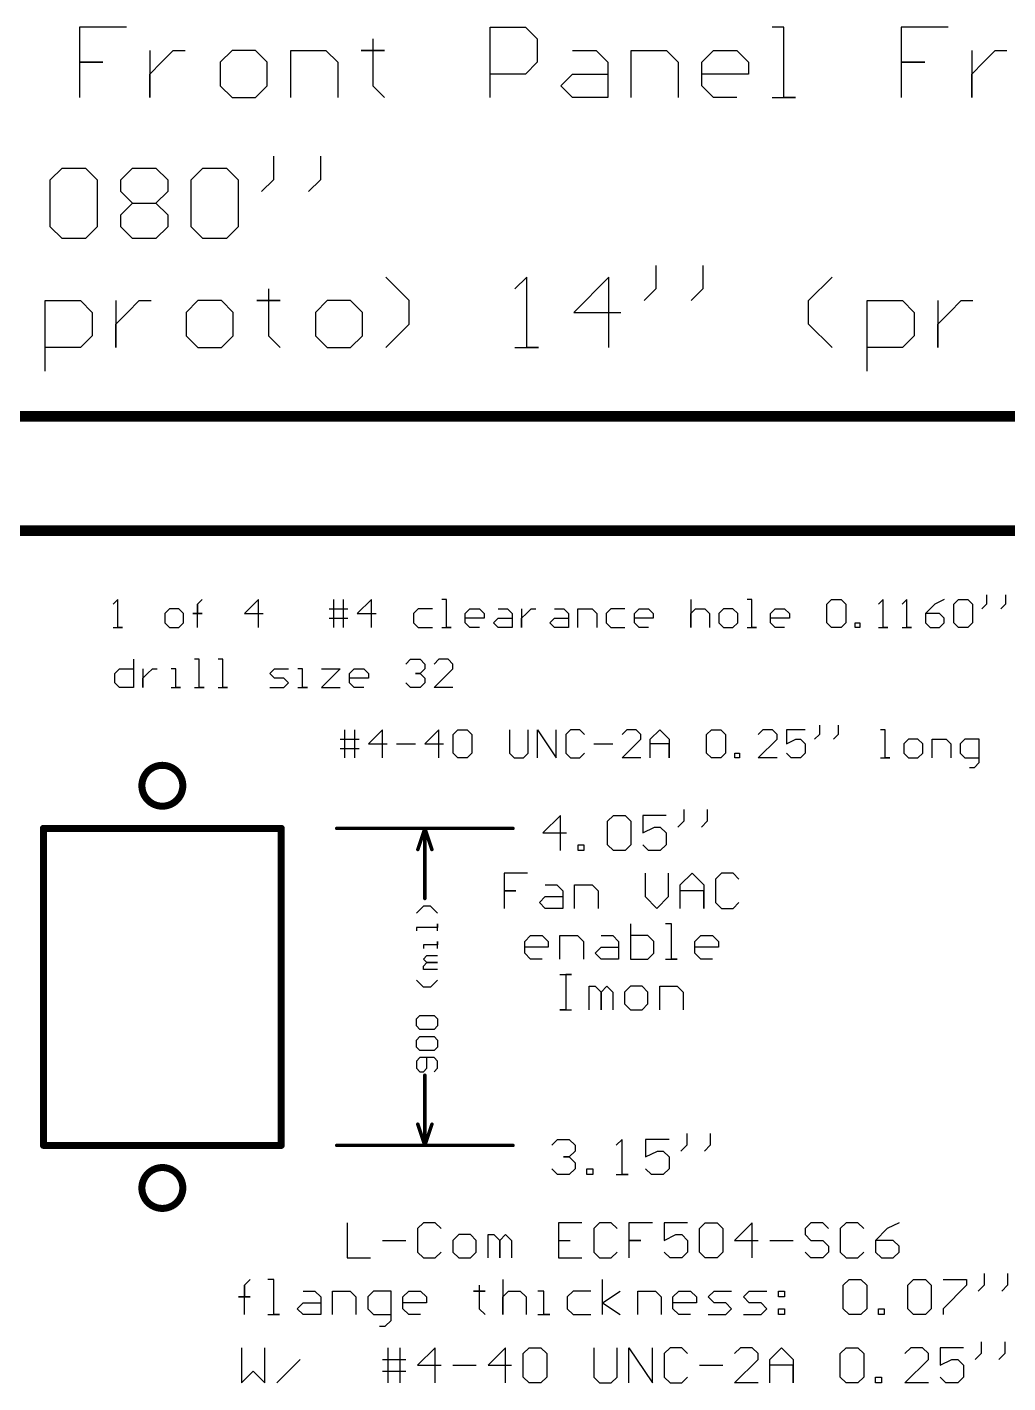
# Model space of a CAD drawing. Extents: x 0 to 21.5, y 0.4 to 8.3.
# Drawn here: x 11.616 to 14.4, y 4.476 to 8.325 of the extents above; entities that cross this region are included whole.
import ezdxf

# ---------------------------------------------------------------- set-up
doc = ezdxf.new("R2010")
doc.units = 0
doc.header["$MEASUREMENT"] = 0
for name, color, linetype in [('MECHANICAL1', 6, 'CONTINUOUS'), ('TOPLAYER', 1, 'CONTINUOUS'), ('TOPOVERLAY', 2, 'CONTINUOUS')]:
    doc.layers.add(name, color=color, linetype=linetype)

msp = doc.modelspace()

# ---------------------------------------------------------------- linework, layer by layer
at = {"layer": 'MECHANICAL1'}
for p, q in [((11.8978, 8.3249), (11.7645, 8.3249)), ((11.7645, 8.3249), (11.7645, 8.225)), ((12.9308, 8.125), (12.9308, 8.3249)), ((12.9308, 8.3249), (13.0308, 8.3249)), ((13.0308, 8.3249), (13.0641, 8.2916)), ((13.7639, 8.3249), (13.7306, 8.3249)), ((13.7639, 8.125), (13.7639, 8.3249)), ((14.2304, 8.3249), (14.0971, 8.3249)), ((14.0971, 8.3249), (14.0971, 8.225)), ((12.5976, 8.2916), (12.5976, 8.2583)), ((13.0641, 8.2916), (13.0641, 8.225)), ((11.9645, 8.2583), (11.9645, 8.125)), ((11.9978, 8.225), (12.0311, 8.2583)), ((12.0311, 8.2583), (12.0644, 8.2583)), ((12.1977, 8.2583), (12.1644, 8.225)), ((12.2644, 8.2583), (12.1977, 8.2583)), ((12.2977, 8.225), (12.2644, 8.2583)), ((12.3644, 8.125), (12.3644, 8.2583)), ((12.3644, 8.2583), (12.4643, 8.2583)), ((12.4643, 8.2583), (12.4976, 8.225)), ((12.5976, 8.2583), (12.5643, 8.2583)), ((12.5643, 8.2583), (12.6309, 8.2583)), ((12.6309, 8.2583), (12.5976, 8.2583)), ((12.5976, 8.2583), (12.5976, 8.1583)), ((13.1641, 8.2583), (13.2307, 8.2583)), ((13.2307, 8.2583), (13.2641, 8.225)), ((13.3307, 8.125), (13.3307, 8.2583)), ((13.3307, 8.2583), (13.4307, 8.2583)), ((13.4307, 8.2583), (13.464, 8.225)), ((13.5306, 8.225), (13.564, 8.2583)), ((13.564, 8.2583), (13.6306, 8.2583)), ((13.6306, 8.2583), (13.6639, 8.225)), ((14.2971, 8.2583), (14.2971, 8.125)), ((14.3304, 8.225), (14.3637, 8.2583)), ((14.3637, 8.2583), (14.397, 8.2583)), ((11.7645, 8.225), (11.8312, 8.225)), ((11.8312, 8.225), (11.7645, 8.225)), ((11.7645, 8.225), (11.7645, 8.125)), ((11.9645, 8.1916), (11.9978, 8.225)), ((12.1644, 8.225), (12.1644, 8.1583)), ((12.2977, 8.1583), (12.2977, 8.225)), ((12.4976, 8.225), (12.4976, 8.125)), ((13.0641, 8.225), (13.0308, 8.1916)), ((13.2641, 8.225), (13.2641, 8.125)), ((13.464, 8.225), (13.464, 8.125)), ((13.5306, 8.1583), (13.5306, 8.225)), ((13.6639, 8.225), (13.6639, 8.1916)), ((14.0971, 8.225), (14.1638, 8.225)), ((14.1638, 8.225), (14.0971, 8.225)), ((14.0971, 8.225), (14.0971, 8.125)), ((14.2971, 8.1916), (14.3304, 8.225)), ((11.9645, 8.125), (11.9645, 8.1916)), ((13.0308, 8.1916), (12.9308, 8.1916)), ((13.1308, 8.1583), (13.1641, 8.1916)), ((13.1641, 8.1916), (13.2641, 8.1916)), ((13.6639, 8.1916), (13.5306, 8.1916)), ((14.2971, 8.125), (14.2971, 8.1916)), ((12.1644, 8.1583), (12.1977, 8.125)), ((12.1977, 8.125), (12.2644, 8.125)), ((12.2644, 8.125), (12.2977, 8.1583)), ((12.5976, 8.1583), (12.6309, 8.125)), ((13.1641, 8.125), (13.1308, 8.1583)), ((13.2641, 8.125), (13.1641, 8.125)), ((13.564, 8.125), (13.5306, 8.1583)), ((13.6306, 8.125), (13.564, 8.125)), ((13.7306, 8.125), (13.7972, 8.125)), ((13.7972, 8.125), (13.7639, 8.125)), ((12.3152, 7.9583), (12.3152, 7.8916)), ((12.4484, 7.9583), (12.4484, 7.8916)), ((11.682, 7.8916), (11.7154, 7.9249)), ((11.682, 7.7583), (11.682, 7.8916)), ((11.7154, 7.9249), (11.782, 7.9249)), ((11.782, 7.9249), (11.8153, 7.8916)), ((11.8153, 7.8916), (11.8153, 7.7583)), ((11.882, 7.8916), (11.9153, 7.9249)), ((11.882, 7.8583), (11.882, 7.8916)), ((11.9153, 7.9249), (11.9819, 7.9249)), ((11.9819, 7.9249), (12.0153, 7.8916)), ((12.0153, 7.8916), (12.0153, 7.8583)), ((12.0819, 7.8916), (12.1152, 7.9249)), ((12.0819, 7.7583), (12.0819, 7.8916)), ((12.1152, 7.9249), (12.1819, 7.9249)), ((12.1819, 7.9249), (12.2152, 7.8916)), ((12.2152, 7.8916), (12.2152, 7.7583)), ((12.3152, 7.8916), (12.2818, 7.8583)), ((12.4484, 7.8916), (12.4151, 7.8583)), ((11.9153, 7.825), (11.882, 7.8583)), ((12.0153, 7.8583), (11.9819, 7.825)), ((11.882, 7.7916), (11.9153, 7.825)), ((11.9153, 7.825), (11.9819, 7.825)), ((11.9819, 7.825), (12.0153, 7.7916)), ((11.882, 7.7583), (11.882, 7.7916)), ((12.0153, 7.7916), (12.0153, 7.7583)), ((11.7154, 7.725), (11.682, 7.7583)), ((11.8153, 7.7583), (11.782, 7.725)), ((11.9153, 7.725), (11.882, 7.7583)), ((12.0153, 7.7583), (11.9819, 7.725)), ((12.1152, 7.725), (12.0819, 7.7583)), ((12.2152, 7.7583), (12.1819, 7.725)), ((11.782, 7.725), (11.7154, 7.725)), ((11.9819, 7.725), (11.9153, 7.725)), ((12.1819, 7.725), (12.1152, 7.725)), ((13.4006, 7.6483), (13.4006, 7.5816)), ((13.5339, 7.6483), (13.5339, 7.5816)), ((12.7009, 7.5483), (12.6342, 7.6149)), ((13.0341, 7.6149), (13.0008, 7.5816)), ((13.0341, 7.415), (13.0341, 7.6149)), ((13.2674, 7.6149), (13.1674, 7.515)), ((13.2674, 7.415), (13.2674, 7.6149)), ((13.8338, 7.5483), (13.9005, 7.6149)), ((11.6679, 7.3484), (11.6679, 7.5483)), ((11.6679, 7.5483), (11.7678, 7.5483)), ((11.7678, 7.5483), (11.8012, 7.515)), ((11.8678, 7.5483), (11.8678, 7.415)), ((11.9011, 7.515), (11.9344, 7.5483)), ((11.9344, 7.5483), (11.9678, 7.5483)), ((12.1011, 7.5483), (12.0677, 7.515)), ((12.1677, 7.5483), (12.1011, 7.5483)), ((12.201, 7.515), (12.1677, 7.5483)), ((12.301, 7.5483), (12.2677, 7.5483)), ((12.2677, 7.5483), (12.3343, 7.5483)), ((12.301, 7.5816), (12.301, 7.5483)), ((12.3343, 7.5483), (12.301, 7.5483)), ((12.301, 7.5483), (12.301, 7.4483)), ((12.4676, 7.5483), (12.4343, 7.515)), ((12.5343, 7.5483), (12.4676, 7.5483)), ((12.5676, 7.515), (12.5343, 7.5483)), ((12.7009, 7.4816), (12.7009, 7.5483)), ((13.4006, 7.5816), (13.3673, 7.5483)), ((13.5339, 7.5816), (13.5006, 7.5483)), ((13.8338, 7.4816), (13.8338, 7.5483)), ((14.0004, 7.3484), (14.0004, 7.5483)), ((14.0004, 7.5483), (14.1004, 7.5483)), ((14.1004, 7.5483), (14.1337, 7.515)), ((14.2004, 7.5483), (14.2004, 7.415)), ((14.2337, 7.515), (14.267, 7.5483)), ((14.267, 7.5483), (14.3004, 7.5483)), ((11.8012, 7.515), (11.8012, 7.4483)), ((11.8678, 7.4816), (11.9011, 7.515)), ((12.0677, 7.515), (12.0677, 7.4483)), ((12.201, 7.4483), (12.201, 7.515)), ((12.4343, 7.515), (12.4343, 7.4483)), ((12.5676, 7.4483), (12.5676, 7.515)), ((13.1674, 7.515), (13.3007, 7.515)), ((14.1337, 7.515), (14.1337, 7.4483)), ((14.2004, 7.4816), (14.2337, 7.515)), ((11.8678, 7.415), (11.8678, 7.4816)), ((12.6342, 7.415), (12.7009, 7.4816)), ((13.9005, 7.415), (13.8338, 7.4816)), ((14.2004, 7.415), (14.2004, 7.4816)), ((11.8012, 7.4483), (11.7678, 7.415)), ((12.0677, 7.4483), (12.1011, 7.415)), ((12.1677, 7.415), (12.201, 7.4483)), ((12.301, 7.4483), (12.3343, 7.415)), ((12.4343, 7.4483), (12.4676, 7.415)), ((12.5343, 7.415), (12.5676, 7.4483)), ((14.1337, 7.4483), (14.1004, 7.415)), ((11.7678, 7.415), (11.6679, 7.415)), ((12.1011, 7.415), (12.1677, 7.415)), ((12.4676, 7.415), (12.5343, 7.415)), ((13.0008, 7.415), (13.0674, 7.415)), ((13.0674, 7.415), (13.0341, 7.415)), ((14.1004, 7.415), (14.0004, 7.415)), ((13.13, 6.087), (13.08, 6.037)), ((13.13, 5.987), (13.13, 6.087)), ((13.2633, 6.0703), (13.2799, 6.087)), ((13.2799, 6.087), (13.3133, 6.087)), ((13.3133, 6.087), (13.3299, 6.0703)), ((13.4299, 6.087), (13.3632, 6.087)), ((13.3632, 6.087), (13.3632, 6.037)), ((13.4799, 6.1036), (13.4799, 6.0703)), ((13.5465, 6.1036), (13.5465, 6.0703)), ((13.2633, 6.0037), (13.2633, 6.0703)), ((13.3299, 6.0703), (13.3299, 6.0037)), ((13.3632, 6.037), (13.3966, 6.0536)), ((13.3966, 6.0536), (13.4132, 6.0536)), ((13.4132, 6.0536), (13.4299, 6.037)), ((13.4799, 6.0703), (13.4632, 6.0536)), ((13.5465, 6.0703), (13.5299, 6.0536)), ((13.08, 6.037), (13.1466, 6.037)), ((13.4299, 6.037), (13.4299, 6.0037)), ((13.18, 5.987), (13.18, 6.0037)), ((13.18, 6.0037), (13.1966, 6.0037)), ((13.1966, 5.987), (13.18, 5.987)), ((13.1966, 6.0037), (13.1966, 5.987)), ((13.2799, 5.987), (13.2633, 6.0037)), ((13.3133, 5.987), (13.2799, 5.987)), ((13.3299, 6.0037), (13.3133, 5.987)), ((13.3799, 5.987), (13.3632, 6.0037)), ((13.4132, 5.987), (13.3799, 5.987)), ((13.4299, 6.0037), (13.4132, 5.987)), ((12.741, 5.8289), (12.721, 5.8089)), ((12.761, 5.8289), (12.741, 5.8289)), ((12.781, 5.8089), (12.761, 5.8289)), ((12.781, 5.7589), (12.781, 5.7789)), ((12.781, 5.7789), (12.781, 5.7689)), ((12.781, 5.7689), (12.721, 5.7689)), ((12.721, 5.7689), (12.721, 5.7589)), ((12.781, 5.719), (12.741, 5.719)), ((12.741, 5.719), (12.741, 5.709)), ((12.781, 5.709), (12.781, 5.729)), ((12.781, 5.729), (12.781, 5.719)), ((12.741, 5.679), (12.751, 5.689)), ((12.751, 5.669), (12.741, 5.679)), ((12.741, 5.659), (12.751, 5.669)), ((12.741, 5.649), (12.741, 5.659)), ((12.751, 5.689), (12.781, 5.689)), ((12.751, 5.669), (12.781, 5.669)), ((12.781, 5.669), (12.751, 5.669)), ((12.781, 5.649), (12.741, 5.649)), ((12.741, 5.599), (12.721, 5.619)), ((12.761, 5.599), (12.741, 5.599)), ((12.781, 5.619), (12.761, 5.599)), ((12.721, 5.509), (12.731, 5.519)), ((12.721, 5.489), (12.721, 5.509)), ((12.731, 5.519), (12.771, 5.519)), ((12.771, 5.519), (12.781, 5.509)), ((12.781, 5.509), (12.781, 5.489)), ((12.731, 5.479), (12.721, 5.489)), ((12.771, 5.479), (12.731, 5.479)), ((12.781, 5.489), (12.771, 5.479)), ((12.721, 5.449), (12.731, 5.459)), ((12.721, 5.4291), (12.721, 5.449)), ((12.731, 5.4191), (12.721, 5.4291)), ((12.731, 5.459), (12.771, 5.459)), ((12.771, 5.459), (12.781, 5.449)), ((12.781, 5.4291), (12.771, 5.4191)), ((12.781, 5.449), (12.781, 5.4291)), ((12.731, 5.3991), (12.721, 5.3891)), ((12.721, 5.3891), (12.721, 5.3691)), ((12.771, 5.4191), (12.731, 5.4191)), ((12.771, 5.3991), (12.731, 5.3991)), ((12.751, 5.3691), (12.751, 5.3991)), ((12.781, 5.3891), (12.771, 5.3991)), ((12.781, 5.3691), (12.781, 5.3891)), ((12.721, 5.3691), (12.731, 5.3591)), ((12.731, 5.3591), (12.741, 5.3591)), ((12.741, 5.3591), (12.751, 5.3691)), ((12.771, 5.3591), (12.781, 5.3691)), ((13.105, 5.1503), (13.1217, 5.167)), ((13.1217, 5.167), (13.155, 5.167)), ((13.155, 5.167), (13.1716, 5.1503)), ((13.3049, 5.167), (13.2883, 5.1503)), ((13.3049, 5.067), (13.3049, 5.167)), ((13.4382, 5.167), (13.3716, 5.167)), ((13.3716, 5.167), (13.3716, 5.117)), ((13.4882, 5.1836), (13.4882, 5.1503)), ((13.5549, 5.1836), (13.5549, 5.1503)), ((13.1716, 5.1336), (13.155, 5.117)), ((13.1716, 5.1503), (13.1716, 5.1336)), ((13.3716, 5.117), (13.4049, 5.1336)), ((13.4049, 5.1336), (13.4216, 5.1336)), ((13.4216, 5.1336), (13.4382, 5.117)), ((13.4882, 5.1503), (13.4715, 5.1336)), ((13.5549, 5.1503), (13.5382, 5.1336)), ((13.1217, 5.067), (13.105, 5.0837)), ((13.155, 5.117), (13.1383, 5.117)), ((13.1383, 5.117), (13.155, 5.117)), ((13.155, 5.117), (13.1716, 5.1003)), ((13.1716, 5.0837), (13.155, 5.067)), ((13.1716, 5.1003), (13.1716, 5.0837)), ((13.205, 5.067), (13.205, 5.0837)), ((13.205, 5.0837), (13.2216, 5.0837)), ((13.2216, 5.0837), (13.2216, 5.067)), ((13.3882, 5.067), (13.3716, 5.0837)), ((13.4382, 5.0837), (13.4216, 5.067)), ((13.4382, 5.117), (13.4382, 5.0837)), ((13.155, 5.067), (13.1217, 5.067)), ((13.2216, 5.067), (13.205, 5.067)), ((13.2883, 5.067), (13.3216, 5.067)), ((13.3216, 5.067), (13.3049, 5.067)), ((13.4216, 5.067), (13.3882, 5.067))]:
    msp.add_line(p, q, dxfattribs=at)
for points, const_width in [([(2, 7.22), (18.73, 7.22)], 0.03), ([(2.12, 6.895), (18.61, 6.895)], 0.03), ([(11.6625, 5.15), (11.6625, 6.05)], 0.02), ([(11.6625, 6.05), (12.3375, 6.05)], 0.02), ([(12.3375, 5.15), (12.3375, 6.05)], 0.02), ([(12.495, 6.05), (12.995, 6.05)], 0.01), ([(12.725, 5.99), (12.745, 6.05)], 0.01), ([(12.735, 6.05), (12.755, 6.05)], 0.01), ([(12.745, 5.8509), (12.745, 6.05)], 0.01), ([(12.745, 6.05), (12.765, 5.99)], 0.01), ([(12.745, 5.15), (12.745, 5.3491)], 0.01), ([(12.725, 5.21), (12.745, 5.15)], 0.01), ([(12.745, 5.15), (12.765, 5.21)], 0.01), ([(11.6625, 5.15), (12.3375, 5.15)], 0.02), ([(12.495, 5.15), (12.995, 5.15)], 0.01), ([(12.735, 5.15), (12.755, 5.15)], 0.01)]:
    msp.add_lwpolyline(points, dxfattribs=dict(at, const_width=const_width))
for points, const_width in [([(12.058, 6.171, 1), (11.942, 6.171, 1)], 0.02), ([(11.937, 6.171, 1), (11.947, 6.171, 1)], 0.01), ([(12.053, 6.171, 1), (12.063, 6.171, 1)], 0.01), ([(11.6575, 6.05, 1), (11.6675, 6.05, 1)], 0.01), ([(11.6575, 6.05, 1), (11.6675, 6.05, 1)], 0.01), ([(12.3325, 6.05, 1), (12.3425, 6.05, 1)], 0.01), ([(12.3325, 6.05, 1), (12.3425, 6.05, 1)], 0.01), ([(12.4925, 6.05, 1), (12.4975, 6.05, 1)], 0.005), ([(12.7325, 6.05, 1), (12.7375, 6.05, 1)], 0.005), ([(12.7425, 6.05, 1), (12.7475, 6.05, 1)], 0.005), ([(12.7425, 6.05, 1), (12.7475, 6.05, 1)], 0.005), ([(12.7425, 6.05, 1), (12.7475, 6.05, 1)], 0.005), ([(12.7525, 6.05, 1), (12.7575, 6.05, 1)], 0.005), ([(12.9925, 6.05, 1), (12.9975, 6.05, 1)], 0.005), ([(12.7225, 5.99, 1), (12.7275, 5.99, 1)], 0.005), ([(12.7625, 5.99, 1), (12.7675, 5.99, 1)], 0.005), ([(12.7425, 5.8509, 1), (12.7475, 5.8509, 1)], 0.005), ([(12.7425, 5.3491, 1), (12.7475, 5.3491, 1)], 0.005), ([(12.7225, 5.21, 1), (12.7275, 5.21, 1)], 0.005), ([(12.7625, 5.21, 1), (12.7675, 5.21, 1)], 0.005), ([(11.6575, 5.15, 1), (11.6675, 5.15, 1)], 0.01), ([(11.6575, 5.15, 1), (11.6675, 5.15, 1)], 0.01), ([(12.3325, 5.15, 1), (12.3425, 5.15, 1)], 0.01), ([(12.3325, 5.15, 1), (12.3425, 5.15, 1)], 0.01), ([(12.4925, 5.15, 1), (12.4975, 5.15, 1)], 0.005), ([(12.7325, 5.15, 1), (12.7375, 5.15, 1)], 0.005), ([(12.7425, 5.15, 1), (12.7475, 5.15, 1)], 0.005), ([(12.7425, 5.15, 1), (12.7475, 5.15, 1)], 0.005), ([(12.7425, 5.15, 1), (12.7475, 5.15, 1)], 0.005), ([(12.7525, 5.15, 1), (12.7575, 5.15, 1)], 0.005), ([(12.9925, 5.15, 1), (12.9975, 5.15, 1)], 0.005), ([(12.058, 5.029, 1), (11.942, 5.029, 1)], 0.02), ([(11.937, 5.029, 1), (11.947, 5.029, 1)], 0.01), ([(12.053, 5.029, 1), (12.063, 5.029, 1)], 0.01)]:
    msp.add_lwpolyline(points, format="xyb", close=True, dxfattribs=dict(at, const_width=const_width))
at = {"layer": 'TOPLAYER'}
for p, q in [((11.8733, 6.7), (11.86, 6.6866)), ((11.8733, 6.62), (11.8733, 6.7)), ((12.0999, 6.6866), (12.1133, 6.7)), ((12.2732, 6.7), (12.2332, 6.66)), ((12.2732, 6.62), (12.2732, 6.7)), ((12.4865, 6.62), (12.4865, 6.7)), ((12.5131, 6.7), (12.5131, 6.62)), ((12.5931, 6.7), (12.5531, 6.66)), ((12.5931, 6.62), (12.5931, 6.7)), ((12.8064, 6.7), (12.793, 6.7)), ((12.8064, 6.62), (12.8064, 6.7)), ((13.4995, 6.7), (13.4995, 6.62)), ((13.6727, 6.7), (13.6594, 6.7)), ((13.6727, 6.62), (13.6727, 6.7)), ((13.886, 6.6866), (13.8993, 6.7)), ((13.8993, 6.7), (13.926, 6.7)), ((13.926, 6.7), (13.9393, 6.6866)), ((14.046, 6.7), (14.0326, 6.6866)), ((14.046, 6.62), (14.046, 6.7)), ((14.1126, 6.7), (14.0993, 6.6866)), ((14.1126, 6.62), (14.1126, 6.7)), ((14.2192, 6.7), (14.1926, 6.6866)), ((14.2459, 6.6866), (14.2592, 6.7)), ((14.2592, 6.7), (14.2859, 6.7)), ((14.2859, 6.7), (14.2992, 6.6866)), ((14.3392, 6.7133), (14.3392, 6.6866)), ((14.3925, 6.7133), (14.3925, 6.6866)), ((12.0199, 6.6733), (12.0066, 6.66)), ((12.0066, 6.66), (12.0066, 6.6333)), ((12.0466, 6.6733), (12.0199, 6.6733)), ((12.0599, 6.66), (12.0466, 6.6733)), ((12.0599, 6.6333), (12.0599, 6.66)), ((12.0999, 6.66), (12.0866, 6.66)), ((12.0866, 6.66), (12.1133, 6.66)), ((12.0999, 6.62), (12.0999, 6.6866)), ((12.0999, 6.6866), (12.0999, 6.66)), ((12.0999, 6.66), (12.0999, 6.6866)), ((12.1133, 6.66), (12.0999, 6.66)), ((12.2332, 6.66), (12.2865, 6.66)), ((12.4731, 6.6733), (12.5131, 6.6733)), ((12.5131, 6.6733), (12.5265, 6.6733)), ((12.5531, 6.66), (12.6064, 6.66)), ((12.7264, 6.6733), (12.7131, 6.66)), ((12.7131, 6.66), (12.7131, 6.6333)), ((12.7664, 6.6733), (12.7264, 6.6733)), ((12.8597, 6.66), (12.873, 6.6733)), ((12.8597, 6.6333), (12.8597, 6.66)), ((12.873, 6.6733), (12.8997, 6.6733)), ((12.8997, 6.6733), (12.913, 6.66)), ((12.913, 6.66), (12.913, 6.6467)), ((12.953, 6.6733), (12.9796, 6.6733)), ((12.9796, 6.6733), (12.993, 6.66)), ((12.993, 6.66), (12.993, 6.62)), ((13.0196, 6.6733), (13.0196, 6.62)), ((13.0196, 6.6467), (13.033, 6.66)), ((13.033, 6.66), (13.0463, 6.6733)), ((13.0463, 6.6733), (13.0596, 6.6733)), ((13.1129, 6.6733), (13.1396, 6.6733)), ((13.1396, 6.6733), (13.1529, 6.66)), ((13.1529, 6.66), (13.1529, 6.62)), ((13.1796, 6.62), (13.1796, 6.6733)), ((13.1796, 6.6733), (13.2196, 6.6733)), ((13.2196, 6.6733), (13.2329, 6.66)), ((13.2329, 6.66), (13.2329, 6.62)), ((13.2729, 6.6733), (13.2595, 6.66)), ((13.2595, 6.66), (13.2595, 6.6333)), ((13.3129, 6.6733), (13.2729, 6.6733)), ((13.3395, 6.66), (13.3528, 6.6733)), ((13.3395, 6.6333), (13.3395, 6.66)), ((13.3528, 6.6733), (13.3795, 6.6733)), ((13.3795, 6.6733), (13.3928, 6.66)), ((13.3928, 6.66), (13.3928, 6.6467)), ((13.4995, 6.66), (13.5128, 6.6733)), ((13.4995, 6.62), (13.4995, 6.66)), ((13.5128, 6.6733), (13.5395, 6.6733)), ((13.5395, 6.6733), (13.5528, 6.66)), ((13.5528, 6.66), (13.5528, 6.62)), ((13.5928, 6.6733), (13.5794, 6.66)), ((13.5794, 6.66), (13.5794, 6.6333)), ((13.6194, 6.6733), (13.5928, 6.6733)), ((13.6328, 6.66), (13.6194, 6.6733)), ((13.6328, 6.6333), (13.6328, 6.66)), ((13.7261, 6.66), (13.7394, 6.6733)), ((13.7261, 6.6333), (13.7261, 6.66)), ((13.7394, 6.6733), (13.766, 6.6733)), ((13.766, 6.6733), (13.7794, 6.66)), ((13.7794, 6.66), (13.7794, 6.6467)), ((13.886, 6.6333), (13.886, 6.6866)), ((13.9393, 6.6866), (13.9393, 6.6333)), ((14.1926, 6.6866), (14.1659, 6.66)), ((14.1659, 6.66), (14.1659, 6.6333)), ((14.2059, 6.66), (14.1659, 6.66)), ((14.2192, 6.6467), (14.2059, 6.66)), ((14.2459, 6.6333), (14.2459, 6.6866)), ((14.2992, 6.6866), (14.2992, 6.6333)), ((14.3392, 6.6866), (14.3259, 6.6733)), ((14.3925, 6.6866), (14.3792, 6.6733)), ((12.0066, 6.6333), (12.0199, 6.62)), ((12.0466, 6.62), (12.0599, 6.6333)), ((12.4731, 6.6467), (12.5265, 6.6467)), ((12.7131, 6.6333), (12.7264, 6.62)), ((12.913, 6.6467), (12.8597, 6.6467)), ((12.873, 6.62), (12.8597, 6.6333)), ((12.9397, 6.6333), (12.953, 6.6467)), ((12.953, 6.62), (12.9397, 6.6333)), ((12.953, 6.6467), (12.993, 6.6467)), ((13.0196, 6.62), (13.0196, 6.6467)), ((13.0996, 6.6333), (13.1129, 6.6467)), ((13.1129, 6.62), (13.0996, 6.6333)), ((13.1129, 6.6467), (13.1529, 6.6467)), ((13.2595, 6.6333), (13.2729, 6.62)), ((13.3928, 6.6467), (13.3395, 6.6467)), ((13.3528, 6.62), (13.3395, 6.6333)), ((13.5794, 6.6333), (13.5928, 6.62)), ((13.6194, 6.62), (13.6328, 6.6333)), ((13.7794, 6.6467), (13.7261, 6.6467)), ((13.7394, 6.62), (13.7261, 6.6333)), ((13.8993, 6.62), (13.886, 6.6333)), ((13.9393, 6.6333), (13.926, 6.62)), ((13.966, 6.62), (13.966, 6.6333)), ((13.966, 6.6333), (13.9793, 6.6333)), ((13.9793, 6.6333), (13.9793, 6.62)), ((14.1659, 6.6333), (14.1792, 6.62)), ((14.2059, 6.62), (14.2192, 6.6333)), ((14.2192, 6.6333), (14.2192, 6.6467)), ((14.2592, 6.62), (14.2459, 6.6333)), ((14.2992, 6.6333), (14.2859, 6.62)), ((11.86, 6.62), (11.8867, 6.62)), ((11.8867, 6.62), (11.8733, 6.62)), ((12.0199, 6.62), (12.0466, 6.62)), ((12.7264, 6.62), (12.7664, 6.62)), ((12.793, 6.62), (12.8197, 6.62)), ((12.8197, 6.62), (12.8064, 6.62)), ((12.8997, 6.62), (12.873, 6.62)), ((12.993, 6.62), (12.953, 6.62)), ((13.1529, 6.62), (13.1129, 6.62)), ((13.2729, 6.62), (13.3129, 6.62)), ((13.3795, 6.62), (13.3528, 6.62)), ((13.5928, 6.62), (13.6194, 6.62)), ((13.6594, 6.62), (13.6861, 6.62)), ((13.6861, 6.62), (13.6727, 6.62)), ((13.766, 6.62), (13.7394, 6.62)), ((13.926, 6.62), (13.8993, 6.62)), ((13.9793, 6.62), (13.966, 6.62)), ((14.0326, 6.62), (14.0593, 6.62)), ((14.0593, 6.62), (14.046, 6.62)), ((14.0993, 6.62), (14.1259, 6.62)), ((14.1259, 6.62), (14.1126, 6.62)), ((14.1792, 6.62), (14.2059, 6.62)), ((14.2859, 6.62), (14.2592, 6.62)), ((11.9183, 6.53), (11.9183, 6.45)), ((12.1049, 6.53), (12.0916, 6.53)), ((12.1049, 6.45), (12.1049, 6.53)), ((12.1716, 6.53), (12.1582, 6.53)), ((12.1716, 6.45), (12.1716, 6.53)), ((12.6914, 6.5166), (12.7047, 6.53)), ((12.7047, 6.53), (12.7314, 6.53)), ((12.7314, 6.53), (12.7447, 6.5166)), ((12.7447, 6.5166), (12.7447, 6.5033)), ((12.7847, 6.53), (12.7714, 6.5166)), ((12.8114, 6.53), (12.7847, 6.53)), ((12.8247, 6.5166), (12.8114, 6.53)), ((12.8247, 6.5033), (12.8247, 6.5166)), ((11.865, 6.49), (11.8783, 6.5033)), ((11.865, 6.4633), (11.865, 6.49)), ((11.8783, 6.5033), (11.9183, 6.5033)), ((11.945, 6.5033), (11.945, 6.45)), ((11.945, 6.4767), (11.9583, 6.49)), ((11.945, 6.45), (11.945, 6.4767)), ((11.9583, 6.49), (11.9716, 6.5033)), ((11.9716, 6.5033), (11.985, 6.5033)), ((12.0383, 6.5033), (12.0249, 6.5033)), ((12.0383, 6.45), (12.0383, 6.5033)), ((12.3049, 6.49), (12.3182, 6.5033)), ((12.3182, 6.4767), (12.3049, 6.49)), ((12.3182, 6.5033), (12.3582, 6.5033)), ((12.3448, 6.4767), (12.3182, 6.4767)), ((12.3582, 6.4633), (12.3448, 6.4767)), ((12.3982, 6.5033), (12.3848, 6.5033)), ((12.3982, 6.45), (12.3982, 6.5033)), ((12.4515, 6.5033), (12.5048, 6.5033)), ((12.5048, 6.5033), (12.4515, 6.45)), ((12.5315, 6.49), (12.5448, 6.5033)), ((12.5315, 6.4633), (12.5315, 6.49)), ((12.5848, 6.4767), (12.5315, 6.4767)), ((12.5448, 6.5033), (12.5714, 6.5033)), ((12.5714, 6.5033), (12.5848, 6.49)), ((12.5848, 6.49), (12.5848, 6.4767)), ((12.7314, 6.49), (12.7181, 6.49)), ((12.7181, 6.49), (12.7314, 6.49)), ((12.7447, 6.5033), (12.7314, 6.49)), ((12.7314, 6.49), (12.7447, 6.4767)), ((12.7447, 6.4767), (12.7447, 6.4633)), ((12.7714, 6.45), (12.8247, 6.5033)), ((11.8783, 6.45), (11.865, 6.4633)), ((11.9183, 6.45), (11.8783, 6.45)), ((12.0249, 6.45), (12.0516, 6.45)), ((12.0516, 6.45), (12.0383, 6.45)), ((12.0916, 6.45), (12.1183, 6.45)), ((12.1183, 6.45), (12.1049, 6.45)), ((12.1582, 6.45), (12.1849, 6.45)), ((12.1849, 6.45), (12.1716, 6.45)), ((12.3049, 6.45), (12.3448, 6.45)), ((12.3448, 6.45), (12.3582, 6.4633)), ((12.3848, 6.45), (12.4115, 6.45)), ((12.4115, 6.45), (12.3982, 6.45)), ((12.4515, 6.45), (12.5048, 6.45)), ((12.5448, 6.45), (12.5315, 6.4633)), ((12.5714, 6.45), (12.5448, 6.45)), ((12.7047, 6.45), (12.6914, 6.4633)), ((12.7314, 6.45), (12.7047, 6.45)), ((12.7447, 6.4633), (12.7314, 6.45)), ((12.8247, 6.45), (12.7714, 6.45)), ((12.5183, 6.25), (12.5183, 6.33)), ((12.545, 6.33), (12.545, 6.25)), ((12.625, 6.33), (12.585, 6.29)), ((12.625, 6.25), (12.625, 6.33)), ((12.7849, 6.33), (12.7449, 6.29)), ((12.7849, 6.25), (12.7849, 6.33)), ((12.8249, 6.3166), (12.8382, 6.33)), ((12.8249, 6.2633), (12.8249, 6.3166)), ((12.8382, 6.33), (12.8649, 6.33)), ((12.8649, 6.33), (12.8782, 6.3166)), ((12.8782, 6.3166), (12.8782, 6.2633)), ((12.9848, 6.33), (12.9848, 6.2633)), ((13.0382, 6.2633), (13.0382, 6.33)), ((13.0648, 6.25), (13.0648, 6.33)), ((13.0648, 6.33), (13.1181, 6.25)), ((13.1181, 6.25), (13.1181, 6.33)), ((13.1581, 6.33), (13.1448, 6.3166)), ((13.1448, 6.3166), (13.1448, 6.2633)), ((13.1848, 6.33), (13.1581, 6.33)), ((13.1981, 6.3166), (13.1848, 6.33)), ((13.3181, 6.33), (13.3047, 6.3166)), ((13.3447, 6.33), (13.3181, 6.33)), ((13.3581, 6.3166), (13.3447, 6.33)), ((13.3581, 6.3033), (13.3581, 6.3166)), ((13.3847, 6.3033), (13.4114, 6.33)), ((13.4114, 6.33), (13.438, 6.3033)), ((13.5447, 6.3166), (13.558, 6.33)), ((13.5447, 6.2633), (13.5447, 6.3166)), ((13.558, 6.33), (13.5847, 6.33)), ((13.5847, 6.33), (13.598, 6.3166)), ((13.598, 6.3166), (13.598, 6.2633)), ((13.7046, 6.33), (13.6913, 6.3166)), ((13.7313, 6.33), (13.7046, 6.33)), ((13.7446, 6.3166), (13.7313, 6.33)), ((13.7446, 6.3033), (13.7446, 6.3166)), ((13.8246, 6.33), (13.7713, 6.33)), ((13.7713, 6.33), (13.7713, 6.29)), ((13.8646, 6.3166), (13.8512, 6.3033)), ((13.8646, 6.3433), (13.8646, 6.3166)), ((13.9179, 6.3166), (13.9045, 6.3033)), ((13.9179, 6.3433), (13.9179, 6.3166)), ((14.0512, 6.33), (14.0378, 6.33)), ((14.0512, 6.25), (14.0512, 6.33)), ((12.505, 6.3033), (12.545, 6.3033)), ((12.505, 6.2767), (12.5583, 6.2767)), ((12.545, 6.3033), (12.5583, 6.3033)), ((12.585, 6.29), (12.6383, 6.29)), ((12.6649, 6.29), (12.7183, 6.29)), ((12.7449, 6.29), (12.7982, 6.29)), ((13.2248, 6.29), (13.2781, 6.29)), ((13.3047, 6.25), (13.3581, 6.3033)), ((13.3847, 6.25), (13.3847, 6.3033)), ((13.438, 6.29), (13.3847, 6.29)), ((13.438, 6.3033), (13.438, 6.25)), ((13.438, 6.25), (13.438, 6.29)), ((13.6913, 6.25), (13.7446, 6.3033)), ((13.7713, 6.29), (13.7979, 6.3033)), ((13.7979, 6.3033), (13.8112, 6.3033)), ((13.8112, 6.3033), (13.8246, 6.29)), ((13.8246, 6.29), (13.8246, 6.2633)), ((14.1178, 6.3033), (14.1045, 6.29)), ((14.1045, 6.29), (14.1045, 6.2633)), ((14.1445, 6.3033), (14.1178, 6.3033)), ((14.1578, 6.29), (14.1445, 6.3033)), ((14.1578, 6.2633), (14.1578, 6.29)), ((14.1845, 6.25), (14.1845, 6.3033)), ((14.1845, 6.3033), (14.2244, 6.3033)), ((14.2244, 6.3033), (14.2378, 6.29)), ((14.2378, 6.29), (14.2378, 6.25)), ((14.2778, 6.3033), (14.2644, 6.29)), ((14.2644, 6.29), (14.2644, 6.2633)), ((14.3177, 6.3033), (14.2778, 6.3033)), ((14.3177, 6.2367), (14.3177, 6.3033)), ((12.8382, 6.25), (12.8249, 6.2633)), ((12.8649, 6.25), (12.8382, 6.25)), ((12.8782, 6.2633), (12.8649, 6.25)), ((12.9848, 6.2633), (12.9982, 6.25)), ((12.9982, 6.25), (13.0248, 6.25)), ((13.0248, 6.25), (13.0382, 6.2633)), ((13.1448, 6.2633), (13.1581, 6.25)), ((13.1581, 6.25), (13.1848, 6.25)), ((13.1848, 6.25), (13.1981, 6.2633)), ((13.3581, 6.25), (13.3047, 6.25)), ((13.558, 6.25), (13.5447, 6.2633)), ((13.5847, 6.25), (13.558, 6.25)), ((13.598, 6.2633), (13.5847, 6.25)), ((13.6246, 6.25), (13.6246, 6.2633)), ((13.6246, 6.2633), (13.638, 6.2633)), ((13.638, 6.25), (13.6246, 6.25)), ((13.638, 6.2633), (13.638, 6.25)), ((13.7446, 6.25), (13.6913, 6.25)), ((13.7846, 6.25), (13.7713, 6.2633)), ((13.8112, 6.25), (13.7846, 6.25)), ((13.8246, 6.2633), (13.8112, 6.25)), ((14.0378, 6.25), (14.0645, 6.25)), ((14.0645, 6.25), (14.0512, 6.25)), ((14.1045, 6.2633), (14.1178, 6.25)), ((14.1178, 6.25), (14.1445, 6.25)), ((14.1445, 6.25), (14.1578, 6.2633)), ((14.2644, 6.2633), (14.2778, 6.25)), ((14.2778, 6.25), (14.3177, 6.25)), ((14.3044, 6.2233), (14.3177, 6.2367)), ((14.2911, 6.2233), (14.3044, 6.2233)), ((12.5244, 4.9302), (12.5244, 4.8302)), ((12.741, 4.9302), (12.7244, 4.9135)), ((12.7743, 4.9302), (12.741, 4.9302)), ((12.791, 4.9135), (12.7743, 4.9302)), ((13.1909, 4.9302), (13.1242, 4.9302)), ((13.1242, 4.9302), (13.1242, 4.8302)), ((13.2409, 4.9302), (13.2242, 4.9135)), ((13.2742, 4.9302), (13.2409, 4.9302)), ((13.2908, 4.9135), (13.2742, 4.9302)), ((13.3908, 4.9302), (13.3242, 4.9302)), ((13.3242, 4.9302), (13.3242, 4.8802)), ((13.4908, 4.9302), (13.4241, 4.9302)), ((13.4241, 4.9302), (13.4241, 4.8802)), ((13.5241, 4.9135), (13.5408, 4.9302)), ((13.5408, 4.9302), (13.5741, 4.9302)), ((13.5741, 4.9302), (13.5907, 4.9135)), ((13.674, 4.9302), (13.6241, 4.8802)), ((13.674, 4.8302), (13.674, 4.9302)), ((13.8407, 4.9302), (13.824, 4.9135)), ((13.874, 4.9302), (13.8407, 4.9302)), ((13.8906, 4.9135), (13.874, 4.9302)), ((13.9406, 4.9302), (13.924, 4.9135)), ((13.974, 4.9302), (13.9406, 4.9302)), ((13.9906, 4.9135), (13.974, 4.9302)), ((14.0906, 4.9302), (14.0573, 4.9135)), ((12.7244, 4.9135), (12.7244, 4.8469)), ((12.841, 4.8968), (12.8243, 4.8802)), ((12.8743, 4.8968), (12.841, 4.8968)), ((12.891, 4.8802), (12.8743, 4.8968)), ((12.9243, 4.8302), (12.9243, 4.8968)), ((12.9243, 4.8968), (12.941, 4.8968)), ((12.941, 4.8968), (12.9576, 4.8802)), ((12.9576, 4.8802), (12.9743, 4.8968)), ((12.9743, 4.8968), (12.9909, 4.8802)), ((13.2242, 4.9135), (13.2242, 4.8469)), ((13.4241, 4.8802), (13.4575, 4.8968)), ((13.4575, 4.8968), (13.4741, 4.8968)), ((13.4741, 4.8968), (13.4908, 4.8802)), ((13.5241, 4.8469), (13.5241, 4.9135)), ((13.5907, 4.9135), (13.5907, 4.8469)), ((13.824, 4.9135), (13.824, 4.8968)), ((13.824, 4.8968), (13.8407, 4.8802)), ((13.924, 4.9135), (13.924, 4.8469)), ((14.0573, 4.9135), (14.0239, 4.8802)), ((12.6244, 4.8802), (12.691, 4.8802)), ((12.8243, 4.8802), (12.8243, 4.8469)), ((12.891, 4.8469), (12.891, 4.8802)), ((12.9576, 4.8802), (12.9576, 4.8302)), ((12.9576, 4.8302), (12.9576, 4.8802)), ((12.9909, 4.8802), (12.9909, 4.8302)), ((13.1242, 4.8802), (13.1575, 4.8802)), ((13.3242, 4.8802), (13.3575, 4.8802)), ((13.3575, 4.8802), (13.3242, 4.8802)), ((13.3242, 4.8802), (13.3242, 4.8302)), ((13.4908, 4.8802), (13.4908, 4.8469)), ((13.6241, 4.8802), (13.6907, 4.8802)), ((13.724, 4.8802), (13.7907, 4.8802)), ((13.8407, 4.8802), (13.874, 4.8802)), ((13.874, 4.8802), (13.8906, 4.8635)), ((13.8906, 4.8635), (13.8906, 4.8469)), ((14.0239, 4.8802), (14.0239, 4.8469)), ((14.0739, 4.8802), (14.0239, 4.8802)), ((14.0906, 4.8635), (14.0739, 4.8802)), ((14.0906, 4.8469), (14.0906, 4.8635)), ((12.5244, 4.8302), (12.5911, 4.8302)), ((12.7244, 4.8469), (12.741, 4.8302)), ((12.741, 4.8302), (12.7743, 4.8302)), ((12.7743, 4.8302), (12.791, 4.8469)), ((12.8243, 4.8469), (12.841, 4.8302)), ((12.841, 4.8302), (12.8743, 4.8302)), ((12.8743, 4.8302), (12.891, 4.8469)), ((13.1242, 4.8302), (13.1909, 4.8302)), ((13.2242, 4.8469), (13.2409, 4.8302)), ((13.2409, 4.8302), (13.2742, 4.8302)), ((13.2742, 4.8302), (13.2908, 4.8469)), ((13.4408, 4.8302), (13.4241, 4.8469)), ((13.4741, 4.8302), (13.4408, 4.8302)), ((13.4908, 4.8469), (13.4741, 4.8302)), ((13.5408, 4.8302), (13.5241, 4.8469)), ((13.5741, 4.8302), (13.5408, 4.8302)), ((13.5907, 4.8469), (13.5741, 4.8302)), ((13.8407, 4.8302), (13.824, 4.8469)), ((13.874, 4.8302), (13.8407, 4.8302)), ((13.8906, 4.8469), (13.874, 4.8302)), ((13.924, 4.8469), (13.9406, 4.8302)), ((13.9406, 4.8302), (13.974, 4.8302)), ((13.974, 4.8302), (13.9906, 4.8469)), ((14.0239, 4.8469), (14.0406, 4.8302)), ((14.0406, 4.8302), (14.0739, 4.8302)), ((14.0739, 4.8302), (14.0906, 4.8469)), ((14.3322, 4.7862), (14.3322, 4.7529)), ((14.3988, 4.7862), (14.3988, 4.7529)), ((12.2328, 4.7529), (12.2495, 4.7695)), ((12.2328, 4.6696), (12.2328, 4.7529)), ((12.2328, 4.7529), (12.2328, 4.7196)), ((12.2328, 4.7196), (12.2328, 4.7529)), ((12.3162, 4.7695), (12.2995, 4.7695)), ((12.3162, 4.6696), (12.3162, 4.7695)), ((12.3995, 4.7362), (12.4328, 4.7362)), ((12.4328, 4.7362), (12.4494, 4.7196)), ((12.4828, 4.6696), (12.4828, 4.7362)), ((12.4828, 4.7362), (12.5328, 4.7362)), ((12.5328, 4.7362), (12.5494, 4.7196)), ((12.5994, 4.7362), (12.5827, 4.7196)), ((12.6494, 4.7362), (12.5994, 4.7362)), ((12.6494, 4.6529), (12.6494, 4.7362)), ((12.6827, 4.7196), (12.6994, 4.7362)), ((12.6994, 4.7362), (12.7327, 4.7362)), ((12.7327, 4.7362), (12.7493, 4.7196)), ((12.8993, 4.7362), (12.8826, 4.7362)), ((12.8826, 4.7362), (12.916, 4.7362)), ((12.8993, 4.7529), (12.8993, 4.7362)), ((12.916, 4.7362), (12.8993, 4.7362)), ((12.8993, 4.7362), (12.8993, 4.6862)), ((12.9659, 4.7695), (12.9659, 4.6696)), ((12.9659, 4.7196), (12.9826, 4.7362)), ((12.9826, 4.7362), (13.0159, 4.7362)), ((13.0159, 4.7362), (13.0326, 4.7196)), ((13.0826, 4.7362), (13.0659, 4.7362)), ((13.0826, 4.6696), (13.0826, 4.7362)), ((13.1659, 4.7362), (13.1492, 4.7196)), ((13.2159, 4.7362), (13.1659, 4.7362)), ((13.2492, 4.6696), (13.2492, 4.7695)), ((13.2492, 4.7029), (13.2992, 4.7362)), ((13.3492, 4.6696), (13.3492, 4.7362)), ((13.3492, 4.7362), (13.3991, 4.7362)), ((13.3991, 4.7362), (13.4158, 4.7196)), ((13.4491, 4.7196), (13.4658, 4.7362)), ((13.4658, 4.7362), (13.4991, 4.7362)), ((13.4991, 4.7362), (13.5158, 4.7196)), ((13.5491, 4.7196), (13.5657, 4.7362)), ((13.5657, 4.7362), (13.6157, 4.7362)), ((13.6491, 4.7196), (13.6657, 4.7362)), ((13.6657, 4.7362), (13.7157, 4.7362)), ((13.749, 4.7362), (13.7657, 4.7362)), ((13.749, 4.7196), (13.749, 4.7362)), ((13.7657, 4.7362), (13.7657, 4.7196)), ((13.9323, 4.7529), (13.949, 4.7695)), ((13.9323, 4.6862), (13.9323, 4.7529)), ((13.949, 4.7695), (13.9823, 4.7695)), ((13.9823, 4.7695), (13.9989, 4.7529)), ((13.9989, 4.7529), (13.9989, 4.6862)), ((14.1156, 4.7529), (14.1322, 4.7695)), ((14.1156, 4.6862), (14.1156, 4.7529)), ((14.1322, 4.7695), (14.1656, 4.7695)), ((14.1656, 4.7695), (14.1822, 4.7529)), ((14.1822, 4.7529), (14.1822, 4.6862)), ((14.2155, 4.7695), (14.2822, 4.7695)), ((14.2822, 4.7529), (14.2155, 4.6862)), ((14.2822, 4.7695), (14.2822, 4.7529)), ((14.3322, 4.7529), (14.3155, 4.7362)), ((14.3988, 4.7529), (14.3822, 4.7362)), ((12.2328, 4.7196), (12.2162, 4.7196)), ((12.2162, 4.7196), (12.2495, 4.7196)), ((12.2495, 4.7196), (12.2328, 4.7196)), ((12.3828, 4.6862), (12.3995, 4.7029)), ((12.3995, 4.7029), (12.4494, 4.7029)), ((12.4494, 4.7196), (12.4494, 4.6696)), ((12.5494, 4.7196), (12.5494, 4.6696)), ((12.5827, 4.7196), (12.5827, 4.6862)), ((12.6827, 4.6862), (12.6827, 4.7196)), ((12.7493, 4.7029), (12.6827, 4.7029)), ((12.7493, 4.7196), (12.7493, 4.7029)), ((12.9659, 4.6696), (12.9659, 4.7196)), ((13.0326, 4.7196), (13.0326, 4.6696)), ((13.1492, 4.7196), (13.1492, 4.6862)), ((13.2492, 4.7029), (13.2992, 4.6696)), ((13.4158, 4.7196), (13.4158, 4.6696)), ((13.4491, 4.6862), (13.4491, 4.7196)), ((13.5158, 4.7029), (13.4491, 4.7029)), ((13.5158, 4.7196), (13.5158, 4.7029)), ((13.5657, 4.7029), (13.5491, 4.7196)), ((13.5991, 4.7029), (13.5657, 4.7029)), ((13.6157, 4.6862), (13.5991, 4.7029)), ((13.6657, 4.7029), (13.6491, 4.7196)), ((13.699, 4.7029), (13.6657, 4.7029)), ((13.7157, 4.6862), (13.699, 4.7029)), ((13.7657, 4.7196), (13.749, 4.7196)), ((12.2995, 4.6696), (12.3328, 4.6696)), ((12.3328, 4.6696), (12.3162, 4.6696)), ((12.3995, 4.6696), (12.3828, 4.6862)), ((12.4494, 4.6696), (12.3995, 4.6696)), ((12.5827, 4.6862), (12.5994, 4.6696)), ((12.5994, 4.6696), (12.6494, 4.6696)), ((12.6994, 4.6696), (12.6827, 4.6862)), ((12.7327, 4.6696), (12.6994, 4.6696)), ((12.8993, 4.6862), (12.916, 4.6696)), ((13.0659, 4.6696), (13.0992, 4.6696)), ((13.0992, 4.6696), (13.0826, 4.6696)), ((13.1492, 4.6862), (13.1659, 4.6696)), ((13.1659, 4.6696), (13.2159, 4.6696)), ((13.4658, 4.6696), (13.4491, 4.6862)), ((13.4991, 4.6696), (13.4658, 4.6696)), ((13.5491, 4.6696), (13.5991, 4.6696)), ((13.5991, 4.6696), (13.6157, 4.6862)), ((13.6491, 4.6696), (13.699, 4.6696)), ((13.699, 4.6696), (13.7157, 4.6862)), ((13.749, 4.6862), (13.7657, 4.6862)), ((13.749, 4.6696), (13.749, 4.6862)), ((13.7657, 4.6696), (13.749, 4.6696)), ((13.7657, 4.6862), (13.7657, 4.6696)), ((13.949, 4.6696), (13.9323, 4.6862)), ((13.9823, 4.6696), (13.949, 4.6696)), ((13.9989, 4.6862), (13.9823, 4.6696)), ((14.0323, 4.6696), (14.0323, 4.6862)), ((14.0323, 4.6862), (14.0489, 4.6862)), ((14.0489, 4.6696), (14.0323, 4.6696)), ((14.0489, 4.6862), (14.0489, 4.6696)), ((14.1322, 4.6696), (14.1156, 4.6862)), ((14.1656, 4.6696), (14.1322, 4.6696)), ((14.1822, 4.6862), (14.1656, 4.6696)), ((14.2155, 4.6862), (14.2155, 4.6696)), ((12.6161, 4.6362), (12.6327, 4.6362)), ((12.6327, 4.6362), (12.6494, 4.6529)), ((14.3238, 4.5923), (14.3238, 4.5589)), ((14.3905, 4.5923), (14.3905, 4.5589)), ((12.2245, 4.5756), (12.2245, 4.4756)), ((12.2912, 4.4756), (12.2912, 4.5756)), ((12.3245, 4.4756), (12.3911, 4.5423)), ((12.6244, 4.5423), (12.6744, 4.5423)), ((12.641, 4.4756), (12.641, 4.5756)), ((12.6744, 4.5756), (12.6744, 4.4756)), ((12.6744, 4.5423), (12.691, 4.5423)), ((12.7743, 4.5756), (12.7244, 4.5256)), ((12.7743, 4.4756), (12.7743, 4.5756)), ((12.9743, 4.5756), (12.9243, 4.5256)), ((12.9743, 4.4756), (12.9743, 4.5756)), ((13.0243, 4.5589), (13.0409, 4.5756)), ((13.0243, 4.4923), (13.0243, 4.5589)), ((13.0409, 4.5756), (13.0742, 4.5756)), ((13.0742, 4.5756), (13.0909, 4.5589)), ((13.0909, 4.5589), (13.0909, 4.4923)), ((13.2242, 4.5756), (13.2242, 4.4923)), ((13.2908, 4.4923), (13.2908, 4.5756)), ((13.3242, 4.4756), (13.3242, 4.5756)), ((13.3242, 4.5756), (13.3908, 4.4756)), ((13.3908, 4.4756), (13.3908, 4.5756)), ((13.4408, 4.5756), (13.4241, 4.5589)), ((13.4241, 4.5589), (13.4241, 4.4923)), ((13.4741, 4.5756), (13.4408, 4.5756)), ((13.4908, 4.5589), (13.4741, 4.5756)), ((13.6407, 4.5756), (13.6241, 4.5589)), ((13.6241, 4.4756), (13.6907, 4.5423)), ((13.674, 4.5756), (13.6407, 4.5756)), ((13.6907, 4.5589), (13.674, 4.5756)), ((13.6907, 4.5423), (13.6907, 4.5589)), ((13.724, 4.5423), (13.7574, 4.5756)), ((13.724, 4.4756), (13.724, 4.5423)), ((13.7574, 4.5756), (13.7907, 4.5423)), ((13.7907, 4.5423), (13.7907, 4.4756)), ((13.924, 4.5589), (13.9406, 4.5756)), ((13.924, 4.4923), (13.924, 4.5589)), ((13.9406, 4.5756), (13.974, 4.5756)), ((13.974, 4.5756), (13.9906, 4.5589)), ((13.9906, 4.5589), (13.9906, 4.4923)), ((14.1239, 4.5756), (14.1072, 4.5589)), ((14.1072, 4.4756), (14.1739, 4.5423)), ((14.1572, 4.5756), (14.1239, 4.5756)), ((14.1739, 4.5589), (14.1572, 4.5756)), ((14.1739, 4.5423), (14.1739, 4.5589)), ((14.2739, 4.5756), (14.2072, 4.5756)), ((14.2072, 4.5756), (14.2072, 4.5256)), ((14.2072, 4.5256), (14.2405, 4.5423)), ((14.2405, 4.5423), (14.2572, 4.5423)), ((14.2572, 4.5423), (14.2739, 4.5256)), ((14.3238, 4.5589), (14.3072, 4.5423)), ((14.3905, 4.5589), (14.3738, 4.5423)), ((12.2245, 4.4756), (12.2578, 4.5089)), ((12.2578, 4.5089), (12.2912, 4.4756)), ((12.6244, 4.5089), (12.691, 4.5089)), ((12.7244, 4.5256), (12.791, 4.5256)), ((12.8243, 4.5256), (12.891, 4.5256)), ((12.9243, 4.5256), (12.9909, 4.5256)), ((13.5241, 4.5256), (13.5907, 4.5256)), ((13.7907, 4.5256), (13.724, 4.5256)), ((13.7907, 4.4756), (13.7907, 4.5256)), ((14.2739, 4.5256), (14.2739, 4.4923)), ((13.0409, 4.4756), (13.0243, 4.4923)), ((13.0742, 4.4756), (13.0409, 4.4756)), ((13.0909, 4.4923), (13.0742, 4.4756)), ((13.2242, 4.4923), (13.2409, 4.4756)), ((13.2409, 4.4756), (13.2742, 4.4756)), ((13.2742, 4.4756), (13.2908, 4.4923)), ((13.4241, 4.4923), (13.4408, 4.4756)), ((13.4408, 4.4756), (13.4741, 4.4756)), ((13.4741, 4.4756), (13.4908, 4.4923)), ((13.6907, 4.4756), (13.6241, 4.4756)), ((13.9406, 4.4756), (13.924, 4.4923)), ((13.974, 4.4756), (13.9406, 4.4756)), ((13.9906, 4.4923), (13.974, 4.4756)), ((14.0239, 4.4756), (14.0239, 4.4923)), ((14.0239, 4.4923), (14.0406, 4.4923)), ((14.0406, 4.4756), (14.0239, 4.4756)), ((14.0406, 4.4923), (14.0406, 4.4756)), ((14.1739, 4.4756), (14.1072, 4.4756)), ((14.2239, 4.4756), (14.2072, 4.4923)), ((14.2572, 4.4756), (14.2239, 4.4756)), ((14.2739, 4.4923), (14.2572, 4.4756))]:
    msp.add_line(p, q, dxfattribs=at)
at = {"layer": 'TOPOVERLAY'}
for p, q in [((13.0366, 5.9229), (12.97, 5.9229)), ((12.97, 5.9229), (12.97, 5.8729)), ((13.0866, 5.8896), (13.12, 5.8896)), ((13.12, 5.8896), (13.1366, 5.8729)), ((13.1699, 5.8229), (13.1699, 5.8896)), ((13.1699, 5.8896), (13.2199, 5.8896)), ((13.2199, 5.8896), (13.2366, 5.8729)), ((13.3699, 5.9229), (13.3699, 5.8562)), ((13.4365, 5.8562), (13.4365, 5.9229)), ((13.4698, 5.8896), (13.5032, 5.9229)), ((13.4698, 5.8229), (13.4698, 5.8896)), ((13.5032, 5.9229), (13.5365, 5.8896)), ((13.5365, 5.8896), (13.5365, 5.8229)), ((13.5865, 5.9229), (13.5698, 5.9062)), ((13.5698, 5.9062), (13.5698, 5.8396)), ((13.6198, 5.9229), (13.5865, 5.9229)), ((13.6365, 5.9062), (13.6198, 5.9229)), ((12.97, 5.8729), (13.0033, 5.8729)), ((13.0033, 5.8729), (12.97, 5.8729)), ((12.97, 5.8729), (12.97, 5.8229)), ((13.07, 5.8396), (13.0866, 5.8562)), ((13.0866, 5.8562), (13.1366, 5.8562)), ((13.1366, 5.8729), (13.1366, 5.8229)), ((13.2366, 5.8729), (13.2366, 5.8229)), ((13.3699, 5.8562), (13.4032, 5.8229)), ((13.4032, 5.8229), (13.4365, 5.8562)), ((13.5365, 5.8729), (13.4698, 5.8729)), ((13.5365, 5.8229), (13.5365, 5.8729)), ((13.0866, 5.8229), (13.07, 5.8396)), ((13.1366, 5.8229), (13.0866, 5.8229)), ((13.5698, 5.8396), (13.5865, 5.8229)), ((13.5865, 5.8229), (13.6198, 5.8229)), ((13.6198, 5.8229), (13.6365, 5.8396)), ((13.3282, 5.7789), (13.3282, 5.679)), ((13.4448, 5.7789), (13.4282, 5.7789)), ((13.4448, 5.679), (13.4448, 5.7789)), ((13.0283, 5.7289), (13.045, 5.7456)), ((13.045, 5.7456), (13.0783, 5.7456)), ((13.0783, 5.7456), (13.095, 5.7289)), ((13.1283, 5.679), (13.1283, 5.7456)), ((13.1283, 5.7456), (13.1783, 5.7456)), ((13.1783, 5.7456), (13.1949, 5.7289)), ((13.2449, 5.7456), (13.2782, 5.7456)), ((13.2782, 5.7456), (13.2949, 5.7289)), ((13.3782, 5.7456), (13.3282, 5.7456)), ((13.3949, 5.7289), (13.3782, 5.7456)), ((13.5115, 5.7289), (13.5282, 5.7456)), ((13.5282, 5.7456), (13.5615, 5.7456)), ((13.5615, 5.7456), (13.5781, 5.7289)), ((13.0283, 5.6956), (13.0283, 5.7289)), ((13.095, 5.7123), (13.0283, 5.7123)), ((13.095, 5.7289), (13.095, 5.7123)), ((13.1949, 5.7289), (13.1949, 5.679)), ((13.2282, 5.6956), (13.2449, 5.7123)), ((13.2449, 5.7123), (13.2949, 5.7123)), ((13.2949, 5.7289), (13.2949, 5.679)), ((13.3949, 5.7123), (13.3949, 5.7289)), ((13.3949, 5.6956), (13.3949, 5.7123)), ((13.5115, 5.6956), (13.5115, 5.7289)), ((13.5781, 5.7123), (13.5115, 5.7123)), ((13.5781, 5.7289), (13.5781, 5.7123)), ((13.045, 5.679), (13.0283, 5.6956)), ((13.0783, 5.679), (13.045, 5.679)), ((13.2449, 5.679), (13.2282, 5.6956)), ((13.2949, 5.679), (13.2449, 5.679)), ((13.3282, 5.679), (13.3782, 5.679)), ((13.3782, 5.679), (13.3949, 5.6956)), ((13.4282, 5.679), (13.4615, 5.679)), ((13.4615, 5.679), (13.4448, 5.679)), ((13.5282, 5.679), (13.5115, 5.6956)), ((13.5615, 5.679), (13.5282, 5.679)), ((13.1283, 5.635), (13.1616, 5.635)), ((13.1616, 5.635), (13.1449, 5.635)), ((13.1449, 5.635), (13.1449, 5.535)), ((13.2116, 5.535), (13.2116, 5.6016)), ((13.2116, 5.6016), (13.2282, 5.6016)), ((13.2282, 5.6016), (13.2449, 5.585)), ((13.2449, 5.585), (13.2616, 5.6016)), ((13.2449, 5.585), (13.2449, 5.535)), ((13.2449, 5.535), (13.2449, 5.585)), ((13.2616, 5.6016), (13.2782, 5.585)), ((13.2782, 5.585), (13.2782, 5.535)), ((13.3282, 5.6016), (13.3116, 5.585)), ((13.3116, 5.585), (13.3116, 5.5517)), ((13.3615, 5.6016), (13.3282, 5.6016)), ((13.3782, 5.585), (13.3615, 5.6016)), ((13.3782, 5.5517), (13.3782, 5.585)), ((13.4115, 5.535), (13.4115, 5.6016)), ((13.4115, 5.6016), (13.4615, 5.6016)), ((13.4615, 5.6016), (13.4782, 5.585)), ((13.4782, 5.585), (13.4782, 5.535)), ((13.3116, 5.5517), (13.3282, 5.535)), ((13.3615, 5.535), (13.3782, 5.5517)), ((13.1449, 5.535), (13.1283, 5.535)), ((13.1283, 5.535), (13.1616, 5.535)), ((13.3282, 5.535), (13.3615, 5.535))]:
    msp.add_line(p, q, dxfattribs=at)

doc.saveas('drawing.dxf')
